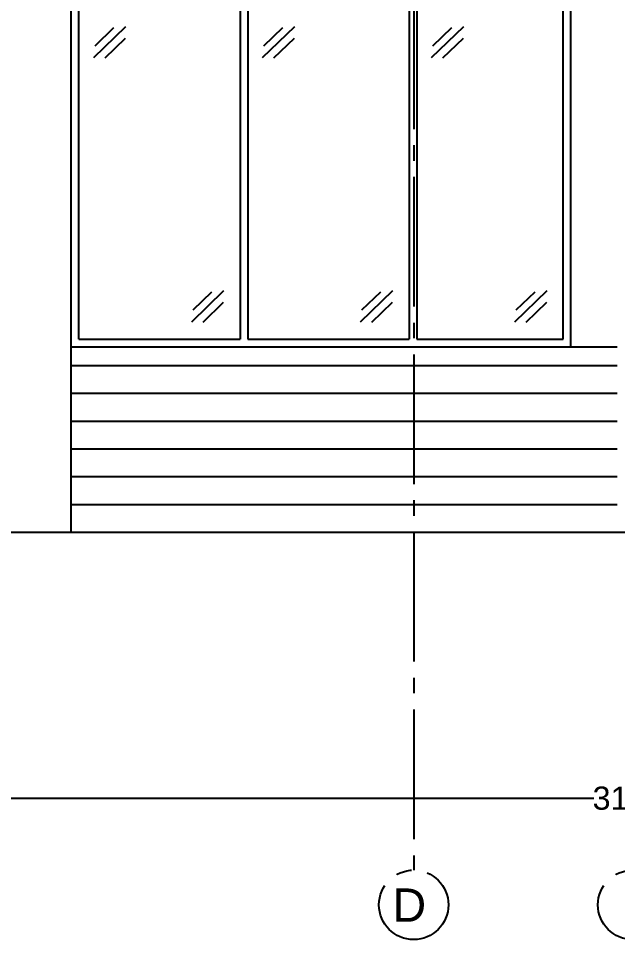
# Model space of a CAD drawing. Header units: millimetres. Extents: x 1217 to 2428, y 234 to 644.
# Drawn here: x 2125.52 to 2129.4, y 373.53 to 379.5 of the extents above; entities that cross this region are included whole.
import ezdxf

# ---------------------------------------------------------------- set-up
doc = ezdxf.new("R2010")
doc.units = ezdxf.units.MM
doc.linetypes.add('ACAD_ISO04W100', pattern=[30, 24, -3, 0, -3])
doc.layers.get('0').update_dxf_attribs({"lineweight": 5})
for name, color, linetype in [('0.1', 251, 'Continuous'), ('0.2', 2, 'Continuous'), ('CORTES', 30, 'Continuous'), ('EJES', 8, 'Continuous')]:
    doc.layers.add(name, color=color, linetype=linetype)
doc.styles.add('INTERARQ', font='arial.ttf')
doc.styles.get("Standard").update_dxf_attribs({"font": 'arial.ttf'})
doc.dimstyles.new('ESCALA_1-50', dxfattribs={"dimtxt": 0.15, "dimasz": 0.06, "dimexe": 0.18, "dimexo": 0.0625, "dimgap": 0, "dimtad": 0, "dimtih": 1, "dimtoh": 1, "dimzin": 0, "dimdsep": 46, "dimtxsty": 'INTERARQ', "dimblk": 'DIMTICK', "dimcen": 0, "dimse1": 1, "dimse2": 1, "dimclrd": 256, "dimclre": 1, "dimclrt": 2, "dimadec": 0, "dimazin": 0, "dimtfac": 4.5, "dimtofl": 0, "dimtmove": 2, "dimatfit": 3, "dimldrblk": 'DIMTICK', "dimfxl": 1, "dimtolj": 1, "dimtzin": 0, "dimarcsym": 0})

# ---------------------------------------------------------------- blocks, each defined once
blk = doc.blocks.new('DIMTICK')
at = {"color": 1}
for p, q in [((0, 1), (0, -1)), ((-1, 0), (1, 0))]:
    blk.add_line(p, q, dxfattribs=at)
at = {"color": 3, "const_width": 0.141}
blk.add_lwpolyline([(0.707, 0.707), (-0.707, -0.707)], dxfattribs=at)
blk = doc.blocks.new('*D1632')
at = {"layer": '0.1', "lineweight": -2, "ltscale": 3, "transparency": 16777216}
for p, q in [((2113.6716, 374.447), (2129.2484, 374.447)), ((2145.3316, 374.447), (2129.7548, 374.447))]:
    blk.add_line(p, q, dxfattribs=at)
at = {"layer": 'DEFPOINTS', "color": 0, "ltscale": 3, "transparency": 16777216}
for p in [(2145.3916, 377.6495, 0), (2113.6116, 376.671, 0), (2145.3916, 374.447)]:
    blk.add_point(p, dxfattribs=at)
at = {"layer": '0.1', "lineweight": -2, "ltscale": 3, "transparency": 16777216, "xscale": 0.06, "yscale": 0.06, "zscale": 0.06, "rotation": 180}
blk.add_blockref('DIMTICK', (2113.6116, 374.447), dxfattribs=at)
at = {"layer": '0.1', "lineweight": -2, "ltscale": 3, "transparency": 16777216, "xscale": 0.06, "yscale": 0.06, "zscale": 0.06}
blk.add_blockref('DIMTICK', (2145.3916, 374.447), dxfattribs=at)
at = {"layer": '0.1', "color": 2, "ltscale": 3, "transparency": 16777216, "insert": (2129.5016, 374.447), "char_height": 0.15, "attachment_point": 5, "style": 'INTERARQ'}
blk.add_mtext('\\A1;31.78', dxfattribs=at)

msp = doc.modelspace()

# ---------------------------------------------------------------- linework, layer by layer
at = {"layer": '0.1', "ltscale": 3, "elevation": 0}
for points in [[(2125.9091, 377.421), (2125.9091, 379.671)], [(2126.9543, 379.671), (2126.9543, 377.421)], [(2127.0043, 379.671), (2127.0043, 377.421)], [(2128.0494, 379.671), (2128.0494, 377.421)], [(2129.0494, 377.421), (2129.0494, 379.601), (2128.0994, 379.601), (2128.0994, 377.421)], [(2126.0054, 379.2462), (2126.2143, 379.4477)], [(2126.014, 379.3226), (2126.136, 379.4403)], [(2127.1005, 379.2462), (2127.3094, 379.4477)], [(2127.1091, 379.3226), (2127.2311, 379.4403)], [(2128.1957, 379.2462), (2128.4046, 379.4477)], [(2128.2043, 379.3226), (2128.3262, 379.4403)], [(2126.0788, 379.2437), (2126.2115, 379.3718)], [(2127.1739, 379.2437), (2127.3067, 379.3718)], [(2128.269, 379.2437), (2128.4018, 379.3718)], [(2126.6405, 377.5345), (2126.8494, 377.736)], [(2126.6491, 377.6109), (2126.7711, 377.7286)], [(2127.7357, 377.5345), (2127.9446, 377.736)], [(2127.7442, 377.6109), (2127.8662, 377.7286)], [(2128.7357, 377.5345), (2128.9446, 377.736)], [(2128.7442, 377.6109), (2128.8662, 377.7286)], [(2126.7139, 377.532), (2126.8466, 377.6601)], [(2127.809, 377.532), (2127.9418, 377.6601)], [(2128.809, 377.532), (2128.9418, 377.6601)], [(2125.9091, 377.421), (2126.9543, 377.421)], [(2127.0043, 377.421), (2128.0494, 377.421)], [(2128.0994, 377.421), (2129.0494, 377.421)], [(2128.1494, 377.421), (2128.9994, 377.421)]]:
    msp.add_lwpolyline(points, dxfattribs=at)
at = {"layer": '0.2', "ltscale": 3, "elevation": 0}
for points in [[(2125.8591, 377.971), (2125.8591, 382.151)], [(2129.0994, 377.371), (2129.0994, 382.151)], [(2125.8591, 376.171), (2125.8591, 377.971)], [(2125.8591, 377.371), (2129.3992, 377.371)], [(2125.8591, 377.251), (2129.3992, 377.251)], [(2125.8591, 377.071), (2129.3992, 377.071)], [(2125.8591, 376.891), (2129.3992, 376.891)], [(2125.8591, 376.711), (2129.3992, 376.711)], [(2125.8591, 376.531), (2129.3992, 376.531)], [(2125.8591, 376.351), (2129.3992, 376.351)]]:
    msp.add_lwpolyline(points, dxfattribs=at)
at = {"layer": 'CORTES', "ltscale": 3, "elevation": 0}
msp.add_lwpolyline([(2112.7281, 376.171), (2145.1916, 376.171)], dxfattribs=at)
at = {"layer": 'EJES', "linetype": 'ACAD_ISO04W100', "ltscale": 0.035, "elevation": 0}
msp.add_lwpolyline([(2128.0795, 384.2224), (2128.0795, 373.9818)], dxfattribs=at)
msp.add_lwpolyline([(2128.0795, 384.2224), (2128.0795, 373.9818)], dxfattribs=at)
at = {"layer": 'EJES', "linetype": 'ACAD_ISO04W100', "ltscale": 0.035}
for centre in [(2128.0795, 373.7568, 0), (2128.0795, 373.7568, 0), (2129.4992, 373.7568, 0), (2129.4992, 373.7568, 0), (2129.4992, 373.7568, 0), (2129.4992, 373.7568, 0)]:
    msp.add_circle(centre, 0.225, dxfattribs=at)

# ---------------------------------------------------------------- texts
at = {"layer": 'EJES', "insert": (2128.0515, 373.7551, 0), "char_height": 0.216, "width": 0.344369, "attachment_point": 5}
msp.add_mtext('D', dxfattribs=at)

# ---------------------------------------------------------------- dimensions: what is measured, and where the dimension line sits
at = {"layer": '0.1', "ltscale": 3}
dim = msp.add_linear_dim(base=(2145.3916, 374.447), p1=(2113.6116, 376.671, 0), p2=(2145.3916, 377.6495, 0), dimstyle='ESCALA_1-50', dxfattribs=at)
dim.commit()
dim.dimension.update_dxf_attribs({"geometry": '*D1632', "text_midpoint": (2129.5016, 374.447)})

doc.saveas('drawing.dxf')
